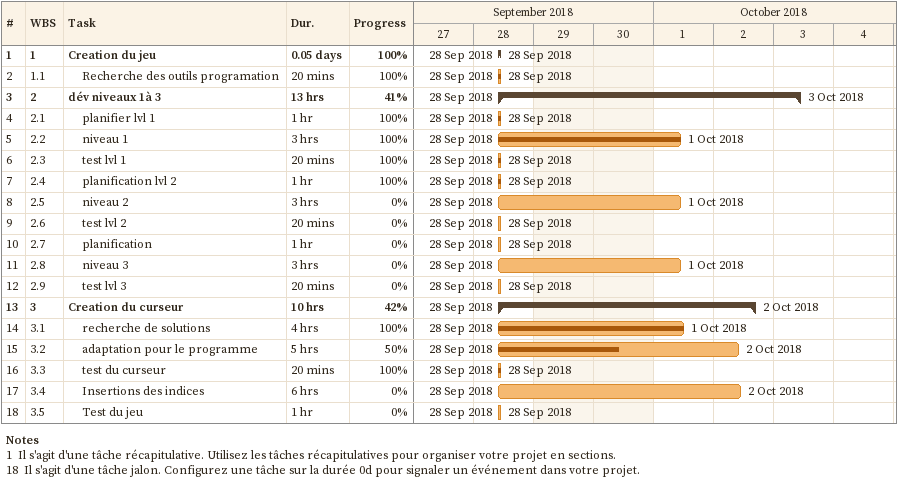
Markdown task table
| ID | WBS | Task | Duration | Start | Finish | % complete |
|---|---|---|---|---|---|---|
| 1 | 1 | **Creation du jeu** | 0.05d | 2018-09-28 | 2018-09-28 | 100 |
| 2 | 1.1 | Recherche des outils programation | 20min | 2018-09-28 | 2018-09-28 | 100 |
| 3 | 2 | **dév niveaux 1à 3** | 13h | 2018-09-28 | 2018-10-03 | 41 |
| 4 | 2.1 | planifier lvl 1 | 1h | 2018-09-28 | 2018-09-28 | 100 |
| 5 | 2.2 | niveau 1 | 3h | 2018-09-28 | 2018-10-01 | 100 |
| 6 | 2.3 | test lvl 1 | 20min | 2018-09-28 | 2018-09-28 | 100 |
| 7 | 2.4 | planification lvl 2 | 1h | 2018-09-28 | 2018-09-28 | 100 |
| 8 | 2.5 | niveau 2 | 3h | 2018-09-28 | 2018-10-01 | 0 |
| 9 | 2.6 | test lvl 2 | 20min | 2018-09-28 | 2018-09-28 | 0 |
| 10 | 2.7 | planification | 1h | 2018-09-28 | 2018-09-28 | 0 |
| 11 | 2.8 | niveau 3 | 3h | 2018-09-28 | 2018-10-01 | 0 |
| 12 | 2.9 | test lvl 3 | 20min | 2018-09-28 | 2018-09-28 | 0 |
| 13 | 3 | **Creation du curseur** | 10h | 2018-09-28 | 2018-10-02 | 42 |
| 14 | 3.1 | recherche de solutions | 4h | 2018-09-28 | 2018-10-01 | 100 |
| 15 | 3.2 | adaptation pour le programme | 5h | 2018-09-28 | 2018-10-02 | 50 |
| 16 | 3.3 | test du curseur | 20min | 2018-09-28 | 2018-09-28 | 100 |
| 17 | 3.4 | Insertions des indices | 6h | 2018-09-28 | 2018-10-02 | 0 |
| 18 | 3.5 | Test du jeu | 1h | 2018-09-28 | 2018-09-28 | 0 |

Notes
- 1: Il s'agit d'une tâche récapitulative. Utilisez les tâches récapitulatives pour organiser votre projet en sections.
- 18: Il s'agit d'une tâche jalon. Configurez une tâche sur la durée 0d pour signaler un événement dans votre projet.
